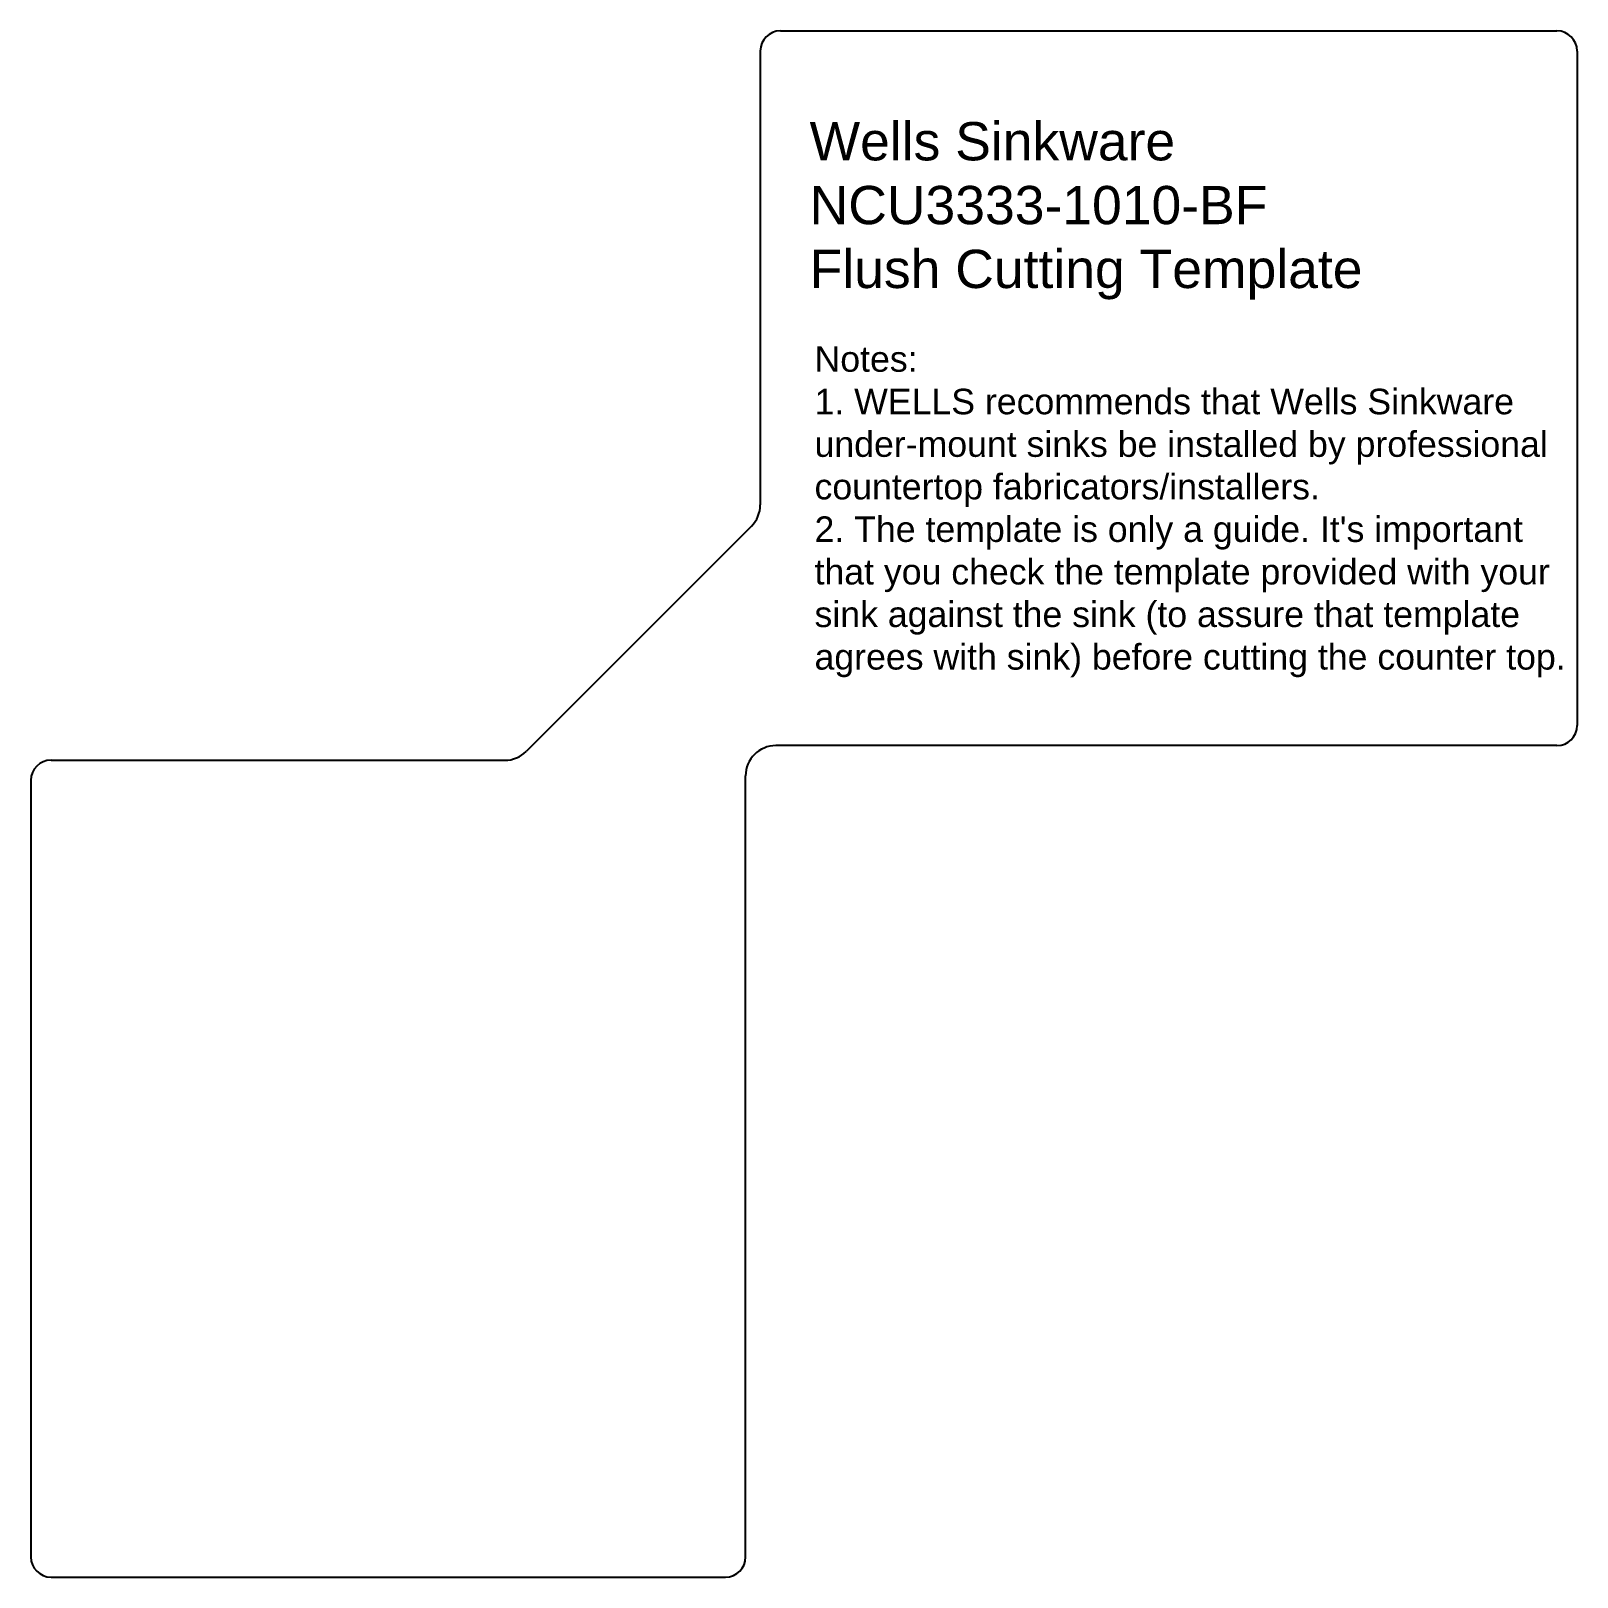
# Model space of a CAD drawing. Header units: inches. Extents: x 874.4 to 904.7, y -18.7 to 11.6.
import ezdxf

# ---------------------------------------------------------------- set-up
doc = ezdxf.new("R2010")
doc.units = ezdxf.units.IN
doc.header["$MEASUREMENT"] = 0
doc.layers.add('Cutting Layer', color=7, linetype='Continuous')
doc.styles.get("Standard").update_dxf_attribs({"font": 'arial.ttf'})

msp = doc.modelspace()

# ---------------------------------------------------------------- linework, layer by layer
at = {"layer": 'Cutting Layer'}
for p, q in [((889.068, 11.608), (904.28, 11.608)), ((888.674, 11.214), (888.674, 2.324)), ((904.674, 11.214), (904.674, -1.998)), ((888.501, 1.907), (884.089, -2.506)), ((904.28, -2.392), (888.978, -2.392)), ((874.781, -2.679), (883.671, -2.679)), ((888.388, -18.285), (888.388, -2.983)), ((874.388, -3.072), (874.388, -18.285)), ((874.781, -18.679), (887.994, -18.679))]:
    msp.add_line(p, q, dxfattribs=at)
for centre, radius, start, end in [((889.068, 11.214), 0.394, 90, 180), ((904.28, 11.214), 0.394, 0, 90), ((888.083, 2.324), 0.591, 315, 0), ((904.28, -1.998), 0.394, 270, 0), ((888.978, -2.983), 0.591, 90, 180), ((874.781, -3.072), 0.394, 90, 180), ((883.671, -2.088), 0.591, 270, 315), ((874.781, -18.285), 0.394, 180, 270), ((887.994, -18.285), 0.394, 270, 0)]:
    msp.add_arc(centre, radius, start, end, dxfattribs=at)

# ---------------------------------------------------------------- texts
at = {"insert": (889.641, 9.822), "char_height": 0.75, "attachment_point": 1}
msp.add_mtext_dynamic_manual_height_columns('Wells Sinkware\\PNCU3333-1010-BF\\PFlush Cutting Template', width=12.61755, gutter_width=1, heights=[0], dxfattribs=at)
at = {"color": 7, "true_color": 0xffffff, "insert": (889.737, 5.432), "char_height": 0.5, "width": 14.86782, "attachment_point": 1}
msp.add_mtext("Notes: \\P1. WELLS recommends that Wells Sinkware under-mount sinks be installed by professional countertop fabricators/installers. \\P2. The template is only a guide. It's important that you check the template provided with your sink against the sink (to assure that template agrees with sink) before cutting the counter top.", dxfattribs=at)

doc.saveas('drawing.dxf')
